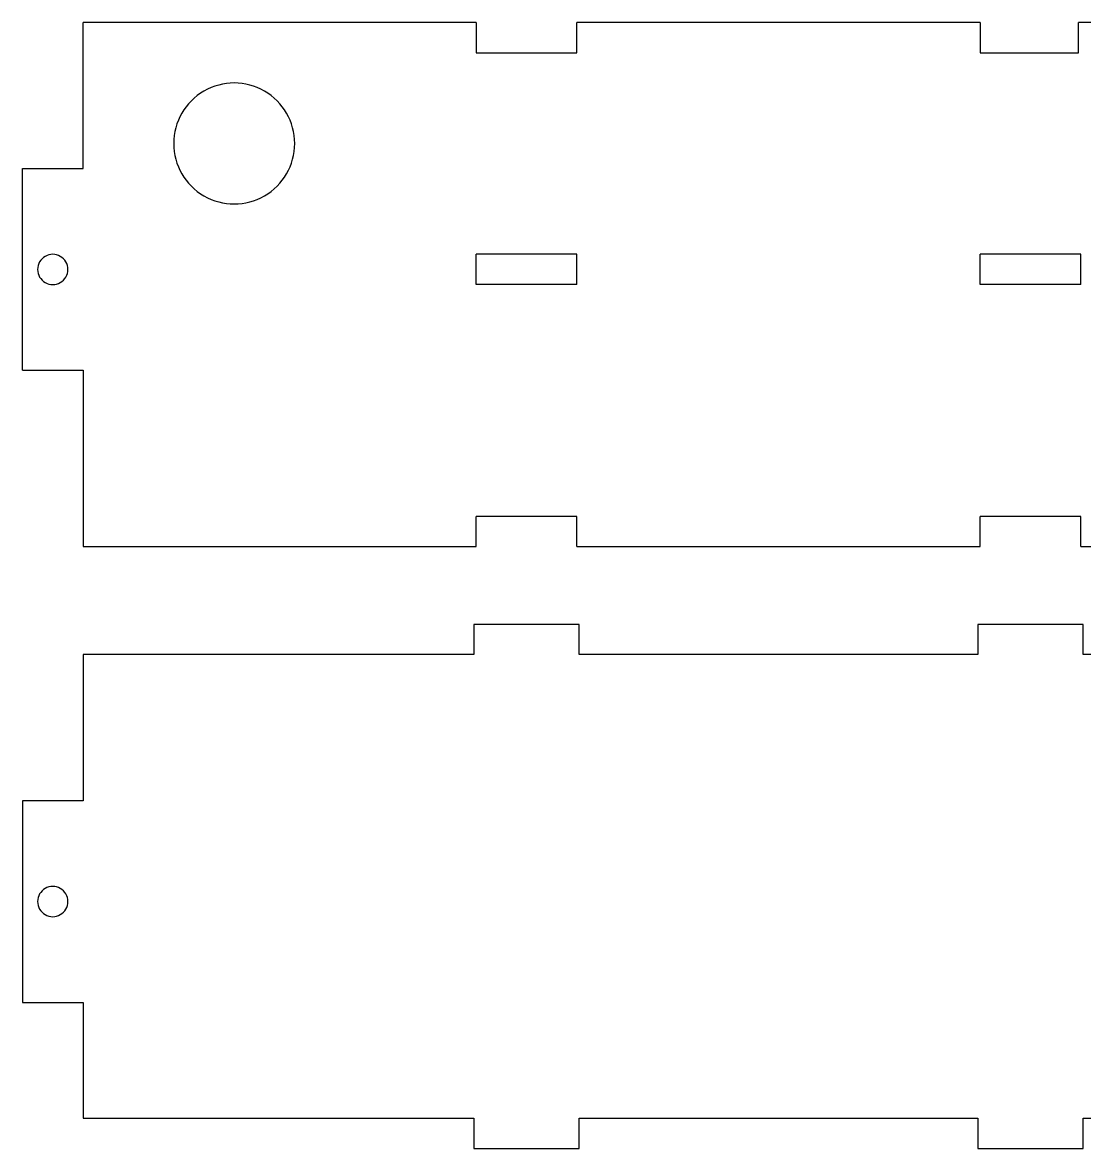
# Model space of a CAD drawing. Extents: x 0 to 255, y 0 to 328.
# Drawn here: x 5.4 to 110.8, y 36 to 147.8 of the extents above; entities that cross this region are included whole.
import ezdxf

# ---------------------------------------------------------------- set-up
doc = ezdxf.new("R2010")
doc.units = 0
doc.layers.add('Layer_1', color=7, linetype='CONTINUOUS')

msp = doc.modelspace()

# ---------------------------------------------------------------- linework, layer by layer
at = {"layer": 'Layer_1', "color": 7}
for points in [[(5.412434, 113.251066), (5.412434, 133.251079), (11.412435, 133.251079), (11.412435, 147.751065)], [(50.412433, 147.751065), (11.412435, 147.751065)], [(50.412433, 147.751065), (50.412433, 144.751061)], [(60.412435, 144.751061), (60.412435, 147.751065)], [(100.412433, 147.751065), (60.412435, 147.751065)], [(100.412433, 147.751065), (100.412433, 144.751061)], [(110.162432, 144.751061), (110.162432, 147.751065)], [(150.662431, 147.751065), (110.162432, 147.751065)], [(50.412433, 144.751061), (60.412435, 144.751061)], [(100.412433, 144.751061), (110.162432, 144.751061)], [(60.412435, 121.75107), (60.412435, 124.751074), (50.412433, 124.751074)], [(50.412433, 121.75107), (50.412433, 124.751074)], [(110.412432, 124.751074), (100.412433, 124.751074)], [(100.412433, 121.75107), (100.412433, 124.751074)], [(110.412432, 121.75107), (110.412432, 124.751074)], [(60.412435, 121.75107), (50.412433, 121.75107)], [(110.412432, 121.75107), (100.412433, 121.75107)], [(5.412434, 113.251066), (11.412435, 113.251066)], [(11.412435, 113.251066), (11.412435, 95.751075)], [(60.412435, 95.751075), (60.412435, 98.751079), (50.412433, 98.751079)], [(50.412433, 95.751075), (50.412433, 98.751079)], [(110.412432, 95.751075), (110.412432, 98.751079), (100.412433, 98.751079)], [(100.412433, 95.751075), (100.412433, 98.751079)], [(11.412435, 95.751075), (50.412433, 95.751075)], [(60.412435, 95.751075), (100.412433, 95.751075)], [(110.412432, 95.751075), (150.412431, 95.751075)], [(50.187423, 88.03083), (50.187423, 85.030825)], [(60.637425, 88.03083), (50.187423, 88.03083)], [(60.637425, 85.030825), (60.637425, 88.03083)], [(100.187423, 88.03083), (100.187423, 85.030825)], [(110.637422, 88.03083), (100.187423, 88.03083)], [(110.637422, 85.030825), (110.637422, 88.03083)], [(11.412424, 85.030825), (11.412424, 70.530839)], [(50.187423, 85.030825), (11.412424, 85.030825)], [(100.187423, 85.030825), (60.637425, 85.030825)], [(150.187421, 85.030825), (110.637422, 85.030825)], [(11.412424, 70.530839), (5.412425, 70.530839)], [(5.412425, 70.530839), (5.412425, 50.53083)], [(5.412425, 50.53083), (11.412424, 50.53083)], [(11.412424, 50.53083), (11.412424, 39.03084)], [(11.412424, 39.03084), (50.187423, 39.03084)], [(50.187423, 39.03084), (50.187423, 36.03084)], [(60.637425, 39.03084), (100.187423, 39.03084)], [(60.637425, 36.03084), (60.637425, 39.03084)], [(100.187423, 39.03084), (100.187423, 36.03084)], [(110.637422, 39.03084), (150.187421, 39.03084)], [(110.637422, 36.03084), (110.637422, 39.03084)], [(50.187423, 36.03084), (60.637425, 36.03084)], [(100.187423, 36.03084), (110.637422, 36.03084)]]:
    msp.add_lwpolyline(points, dxfattribs=at)
for points in [[(32.412433, 135.751074)], [(9.912433, 123.251072)], [(9.912424, 60.530832)]]:
    msp.add_lwpolyline(points, close=True, dxfattribs=at)
for points in [[(29.412433, 140.947226), (27.556027, 142.019023), (25.268839, 142.019023), (23.412433, 140.947226)], [(23.412433, 140.947226), (21.556027, 139.87543), (20.412433, 137.894668), (20.412433, 135.751074)], [(32.412433, 135.751074), (32.412433, 137.894668), (31.268839, 139.87543), (29.412433, 140.947226)], [(20.412433, 135.751074), (20.412433, 133.60748), (21.556027, 131.626718), (23.412433, 130.554922)], [(29.412433, 130.554922), (31.268839, 131.626718), (32.412433, 133.60748), (32.412433, 135.751074)], [(23.412433, 130.554922), (25.268839, 129.483125), (27.556027, 129.483125), (29.412433, 130.554922)], [(7.662117, 124.551023), (7.197855, 124.28283), (6.912042, 123.787231), (6.912434, 123.251072)], [(9.16275, 124.551023), (8.698487, 124.819216), (8.12638, 124.819216), (7.662117, 124.551023)], [(9.912433, 123.251072), (9.912825, 123.787231), (9.627012, 124.28283), (9.16275, 124.551023)], [(6.912434, 123.251072), (6.912042, 122.714913), (7.197855, 122.219314), (7.662117, 121.951121)], [(9.16275, 121.951121), (9.627012, 122.219314), (9.912825, 122.714913), (9.912433, 123.251072)], [(7.662117, 121.951121), (8.12638, 121.682928), (8.698487, 121.682928), (9.16275, 121.951121)], [(7.662054, 61.83094), (7.197764, 61.562706), (6.911966, 61.067036), (6.912425, 60.530832)], [(9.162795, 61.83094), (8.698505, 62.099175), (8.126344, 62.099175), (7.662054, 61.83094)], [(9.912424, 60.530832), (9.912883, 61.067036), (9.627085, 61.562706), (9.162795, 61.83094)], [(6.912425, 60.530832), (6.911966, 59.994628), (7.197764, 59.498958), (7.662054, 59.230724)], [(9.162795, 59.230724), (9.627085, 59.498958), (9.912883, 59.994628), (9.912424, 60.530832)], [(7.662054, 59.230724), (8.126344, 58.962489), (8.698505, 58.962489), (9.162795, 59.230724)]]:
    msp.add_open_spline(points, degree=3, dxfattribs=at)

doc.saveas('drawing.dxf')
